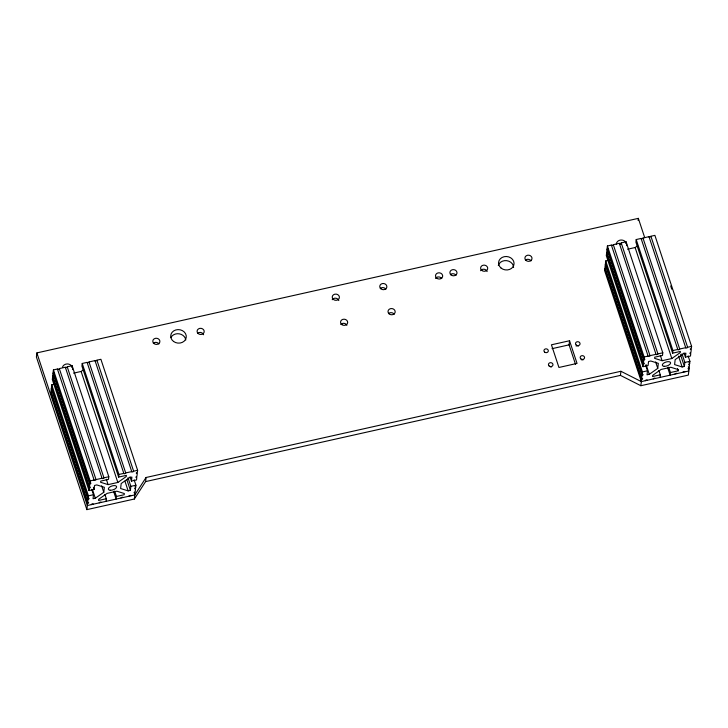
<?xml version="1.0" encoding="UTF-8"?>
<svg xmlns="http://www.w3.org/2000/svg" width="728" height="728" viewBox="0 0 728 728"><rect width="100%" height="100%" fill="white"/><g stroke="black" fill="none" stroke-linecap="round" stroke-linejoin="round"><path stroke-width="1.09" d="M644.735 237.71L638.338 218.364L36.864 352.907L36.4 357.011L86.878 509.636L134.362 499.017L145.6 481.599L146.064 477.495L620.911 371.28L641.332 381.609L688.815 370.989M50.632 394.531L50.869 392.465A0.992 0.464 -18.3 0 0 51.77 392.028M52.061 388.07A0.992 0.464 -18.3 0 1 51.333 388.352L50.978 391.482L87.688 502.484A0.992 0.464 -18.3 0 1 88.652 502.748A0.992 0.464 -18.3 0 1 87.578 503.467L86.878 509.636M87.688 502.484L88.043 499.363A0.992 0.464 -18.3 0 0 89.116 498.635A0.992 0.464 -18.3 0 0 88.152 498.38L51.442 387.378L51.724 384.848L53.754 384.393M53.517 376.631A0.992 0.464 -18.3 0 1 52.607 377.059L52.325 379.588L89.034 490.59L94.094 489.462L94.549 485.44L96.806 484.93L104.341 487.296L103.776 492.292L95.304 498.234L93.047 498.735L93.502 494.712L91.719 489.325M89.034 490.59L89.317 488.06A0.992 0.464 -18.3 0 0 90.399 487.341A0.992 0.464 -18.3 0 0 89.435 487.078L52.716 376.076L53.071 372.954A0.992 0.464 -18.3 0 0 54.1 372.381M130.03 476.795L131.45 481.108L136.518 479.97L136.8 477.441A0.992 0.464 -18.3 0 1 135.909 477.168A0.992 0.464 -18.3 0 1 136.919 476.458L137.264 473.337A0.992 0.464 -18.3 0 1 136.3 473.073A0.992 0.464 -18.3 0 1 137.383 472.354L137.61 470.288L100.901 359.286L96.915 360.178A0.992 0.464 -18.3 0 1 95.905 360.915A0.992 0.464 -18.3 0 1 95.022 360.597L88.998 361.943A0.992 0.464 -18.3 0 1 87.988 362.69A0.992 0.464 -18.3 0 1 87.105 362.371L82.228 363.463L81.927 366.084L118.637 477.086L126.399 475.357L126.263 476.549L117.836 482.455L108.108 484.63L100.619 482.282L100.755 481.09L108.508 479.352L108.809 476.731L72.099 365.729L67.222 366.821A0.992 0.464 -18.3 0 1 66.212 367.558A0.992 0.464 -18.3 0 1 65.329 367.24L59.305 368.586A0.992 0.464 -18.3 0 1 58.295 369.333A0.992 0.464 -18.3 0 1 57.412 369.014L53.417 369.906L53.18 371.972L89.899 482.973A0.992 0.464 -18.3 0 1 90.864 483.237A0.992 0.464 -18.3 0 1 89.781 483.956L89.435 487.078M71.899 367.476L72.099 365.729M88.152 498.38L88.434 495.85L51.724 384.848M89.899 482.973L90.126 480.908L53.417 369.906M106.015 501.355L106.315 498.725L104.887 494.421M114.66 491.072L116.444 496.46L116.152 499.09L113.65 491.546M118.637 477.086L118.937 474.465L82.228 363.463M131.45 481.108L131.904 477.086L129.657 477.586L121.185 483.529L120.611 488.524L128.146 490.881L130.403 490.381L130.858 486.359L128.01 477.741M134.362 499.017L135.062 492.838A0.992 0.464 -18.3 0 1 134.098 492.583A0.992 0.464 -18.3 0 1 135.171 491.864L135.526 488.734A0.992 0.464 -18.3 0 1 134.635 488.461A0.992 0.464 -18.3 0 1 135.636 487.751L135.927 485.221L134.143 479.834M575.502 364.282L569.078 344.854L569.542 340.75L551.433 344.799L558.931 367.467L577.04 363.418L569.542 340.75M605.587 268.25A0.992 0.464 -18.3 0 1 604.85 268.541L604.613 270.607L641.332 381.609M606.051 264.146A0.992 0.464 -18.3 0 1 605.314 264.437L604.959 267.558L641.677 378.56A0.992 0.464 -18.3 0 1 642.642 378.824A0.992 0.464 -18.3 0 1 641.559 379.543L640.858 385.713L688.351 375.093L689.043 368.923L688.333 366.766M641.677 378.56L642.023 375.439A0.992 0.464 -18.3 0 0 643.106 374.72A0.992 0.464 -18.3 0 0 642.141 374.456L605.423 263.454L605.714 260.924L607.744 260.469M607.498 252.707A0.992 0.464 -18.3 0 1 606.597 253.144L606.306 255.665L643.015 366.666L648.084 365.538L648.539 361.516L650.796 361.015L658.33 363.372L657.757 368.368L649.285 374.31L647.037 374.811L647.492 370.789L645.709 365.401M607.971 248.603A0.992 0.464 -18.3 0 1 607.061 249.031L606.706 252.161L643.415 363.163A0.992 0.464 -18.3 0 1 644.38 363.427A0.992 0.464 -18.3 0 1 643.306 364.146L643.015 366.666M684.011 352.871L685.439 357.184L690.499 356.047L690.79 353.517A0.992 0.464 -18.3 0 1 689.898 353.244A0.992 0.464 -18.3 0 1 690.899 352.534L691.254 349.413A0.992 0.464 -18.3 0 1 690.29 349.149A0.992 0.464 -18.3 0 1 691.363 348.43L691.6 346.364L654.891 235.362L650.896 236.254A0.992 0.464 -18.3 0 1 649.895 236.991A0.992 0.464 -18.3 0 1 649.003 236.673L642.979 238.02A0.992 0.464 -18.3 0 1 641.978 238.766A0.992 0.464 -18.3 0 1 641.086 238.447L636.208 239.539L635.917 242.16L672.626 353.171L680.38 351.433L680.243 352.625L671.817 358.531L662.098 360.706L654.609 358.358L654.736 357.166L662.498 355.437L662.789 352.807L626.08 241.805L621.202 242.897A0.992 0.464 -18.3 0 1 620.201 243.634A0.992 0.464 -18.3 0 1 619.31 243.316L613.295 244.663A0.992 0.464 -18.3 0 1 612.284 245.409A0.992 0.464 -18.3 0 1 611.393 245.09L607.407 245.982L607.17 248.048L643.88 359.05A0.992 0.464 -18.3 0 1 644.844 359.314A0.992 0.464 -18.3 0 1 643.77 360.032L643.415 363.163M625.88 243.552L626.08 241.805M640.858 385.713L620.447 375.384L620.911 371.28M638.101 220.411L638.338 218.364M642.141 374.456L642.424 371.926L605.714 260.924M643.88 359.05L644.116 356.984L607.407 245.982M660.005 377.432L660.305 374.811L658.876 370.497M668.65 367.149L670.433 372.545L670.133 375.166L667.64 367.622M672.626 353.171L672.927 350.541L636.208 239.539M670.433 372.545L678.187 370.807L678.323 369.615L670.834 367.267L661.106 369.442L652.679 375.348L652.543 376.54L660.305 374.811M685.439 357.184L685.894 353.162L683.638 353.662L675.165 359.605L674.601 364.601L682.136 366.958L684.384 366.457L684.848 362.435L681.99 353.817M689.043 368.923A0.992 0.464 -18.3 0 1 688.078 368.659A0.992 0.464 -18.3 0 1 689.161 367.94L689.507 364.819A0.992 0.464 -18.3 0 1 688.615 364.537A0.992 0.464 -18.3 0 1 689.625 363.827L689.907 361.306L688.124 355.91M146.064 477.495L134.826 494.913L87.342 505.532L36.864 352.907M73.564 373.146L81.127 371.453L83.647 369.678M627.545 249.222L635.107 247.529L637.637 245.755M552.033 348.666L569.078 344.854M90.126 480.908L94.121 480.016A0.992 0.464 -18.3 0 0 95.004 480.334A0.992 0.464 -18.3 0 0 96.014 479.588L102.038 478.241A0.992 0.464 -18.3 0 0 102.921 478.56A0.992 0.464 -18.3 0 0 103.931 477.823L108.809 476.731M118.937 474.465L123.815 473.373A0.992 0.464 -18.3 0 0 124.697 473.691A0.992 0.464 -18.3 0 0 125.707 472.945L131.732 471.598A0.992 0.464 -18.3 0 0 132.614 471.917A0.992 0.464 -18.3 0 0 133.624 471.18L137.61 470.288M644.116 356.984L648.111 356.092A0.992 0.464 -18.3 0 0 648.994 356.411A0.992 0.464 -18.3 0 0 650.004 355.664L656.019 354.318A0.992 0.464 -18.3 0 0 656.911 354.636A0.992 0.464 -18.3 0 0 657.921 353.899L662.789 352.807M672.927 350.541L677.795 349.449A0.992 0.464 -18.3 0 0 678.687 349.768A0.992 0.464 -18.3 0 0 679.697 349.021L685.712 347.675A0.992 0.464 -18.3 0 0 686.604 347.993A0.992 0.464 -18.3 0 0 687.605 347.256L691.6 346.364M145.6 481.599L620.447 375.384M88.434 495.85L93.502 494.712M130.858 486.359L135.927 485.221M642.424 371.926L647.492 370.789M684.848 362.435L689.907 361.306M106.315 498.725L98.562 500.464L98.699 499.272L107.125 493.366L116.844 491.191L124.333 493.539L124.206 494.731L116.444 496.46M670.697 285.922L671.762 289.162M650.896 236.254L687.605 347.256M649.003 236.673L685.712 347.675M688.906 361.67L689.625 363.827M642.979 238.02L679.697 349.021M680.471 354.6L684.384 366.457M641.086 238.447L677.795 349.449M678.569 356.183L682.136 366.958M677.477 368.65L678.187 370.807M635.107 247.529L671.817 358.531M660.314 355.319L662.098 360.706M621.202 242.897L657.921 353.899M619.31 243.316L656.019 354.318M655.619 361.898L657.757 368.368M613.295 244.663L650.004 355.664M611.393 245.09L648.111 356.092M646.082 364.61L649.285 374.31M607.061 249.031L643.77 360.032M606.597 253.144L643.306 364.146M605.314 264.437L642.023 375.439M604.85 268.541L641.559 379.543M96.915 360.178L133.624 471.18M95.022 360.597L131.732 471.598M134.926 485.594L135.636 487.751M88.998 361.943L125.707 472.945M126.836 479.606L130.403 490.381M87.105 362.371L123.815 473.373M124.943 481.19L128.146 490.881M81.127 371.453L117.836 482.455M106.324 479.242L108.108 484.63M67.222 366.821L103.931 477.823M65.329 367.24L102.038 478.241M101.638 485.822L103.776 492.292M59.305 368.586L96.014 479.588M57.412 369.014L94.121 480.016M93.384 487.305L94.094 489.462M92.447 489.607L95.304 498.234M53.071 372.954L89.781 483.956M52.607 377.059L89.317 488.06M51.333 388.352L88.043 499.363M50.869 392.465L87.578 503.467M450.404 274.593A3.567 3.094 6.5 0 1 456.019 275.293M435.49 278.424A3.595 3.112 6.5 0 1 441.705 278.487M581.299 359.805A2.193 1.902 6.5 0 1 582.964 360.014M576.139 346.055A2.275 1.966 6.5 0 1 578.414 346.082M550.204 366.757A2.275 1.966 6.5 0 1 551.342 367.03M480.58 270.734A3.567 3.085 6.5 0 1 484.093 269.251A3.567 3.085 6.5 0 1 487.114 271.544M525.425 260.16A3.567 3.085 6.5 0 1 531.04 260.851M498.307 265.52A7.771 6.725 6.5 0 1 506.697 260.66A7.771 6.725 6.5 0 1 513.604 267.422M380.271 288.47A3.567 3.094 6.5 0 1 385.895 289.171M340.777 324.47A3.567 3.085 6.5 0 1 346.91 325.234M388.543 313.531A3.595 3.112 6.5 0 1 394.203 314.232M332.205 299.718A3.595 3.112 6.5 0 1 335.754 298.225A3.595 3.112 6.5 0 1 338.802 300.537M619.583 244.262A5.151 4.459 6.5 0 1 620.902 244.126M616.334 244.435A5.151 4.459 6.5 0 1 619.41 240.34A5.151 4.459 6.5 0 1 625.034 241.368M625.88 242.297A5.151 4.459 6.5 0 1 626.471 245.691M170.934 337.501A7.799 6.752 6.5 0 1 179.279 333.834A7.799 6.752 6.5 0 1 185.776 340.012M197.616 333.288A3.567 3.085 6.5 0 1 203.603 334.744M153.317 343.234A3.567 3.085 6.5 0 1 158.931 343.925M62.499 367.203A5.151 4.459 6.5 0 1 68.723 364.109A5.151 4.459 6.5 0 1 72.482 369.615M682.928 372.308A0.992 0.464 -18.3 0 1 683.938 371.562A0.992 0.464 -18.3 0 1 684.821 371.881M675.011 374.074A0.992 0.464 -18.3 0 1 676.021 373.337A0.992 0.464 -18.3 0 1 676.904 373.655M645.317 380.717A0.992 0.464 -18.3 0 1 646.327 379.98A0.992 0.464 -18.3 0 1 647.21 380.298M653.234 378.951A0.992 0.464 -18.3 0 1 654.245 378.205A0.992 0.464 -18.3 0 1 655.127 378.524M605.423 263.454A0.992 0.464 -18.3 0 1 606.133 263.418M128.938 496.232A0.992 0.464 -18.3 0 1 129.948 495.486A0.992 0.464 -18.3 0 1 130.831 495.804M121.021 497.998A0.992 0.464 -18.3 0 1 122.031 497.26A0.992 0.464 -18.3 0 1 122.923 497.579M91.337 504.64A0.992 0.464 -18.3 0 1 92.338 503.903A0.992 0.464 -18.3 0 1 93.23 504.222M99.245 502.866A0.992 0.464 -18.3 0 1 100.255 502.129A0.992 0.464 -18.3 0 1 101.147 502.447M52.716 376.076A0.992 0.464 -18.3 0 1 53.572 376.121M51.442 387.378A0.992 0.464 -18.3 0 1 52.143 387.341M450.969 274.865A3.567 3.094 6.5 0 0 456.902 273.546A3.567 3.094 6.5 0 0 452.443 269.706A3.567 3.094 6.5 0 0 450.969 274.865M576.212 345.045A2.275 1.966 6.5 0 0 579.989 344.208A2.275 1.966 6.5 0 0 577.149 341.76A2.275 1.966 6.5 0 0 576.212 345.045M436.609 278.096A3.595 3.112 6.5 0 0 442.588 276.758A3.595 3.112 6.5 0 0 438.092 272.891A3.595 3.112 6.5 0 0 436.609 278.096M580.853 358.877A2.193 1.902 6.5 0 0 584.502 358.058A2.193 1.902 6.5 0 0 581.763 355.701A2.193 1.902 6.5 0 0 580.853 358.877M544.608 352.079A2.193 1.902 6.5 0 0 548.257 351.269A2.193 1.902 6.5 0 0 545.518 348.903A2.193 1.902 6.5 0 0 544.608 352.079M549.14 366.002A2.275 1.966 6.5 0 0 552.916 365.156A2.275 1.966 6.5 0 0 550.086 362.717A2.275 1.966 6.5 0 0 549.14 366.002M481.699 270.361A3.567 3.085 6.5 0 0 487.614 269.041A3.567 3.085 6.5 0 0 483.174 265.21A3.567 3.085 6.5 0 0 481.699 270.361M525.989 260.424A3.567 3.085 6.5 0 0 531.913 259.104A3.567 3.085 6.5 0 0 527.463 255.264A3.567 3.085 6.5 0 0 525.989 260.424M500.937 267.95A7.771 6.725 6.5 0 0 513.841 265.056A7.771 6.725 6.5 0 0 504.149 256.702A7.771 6.725 6.5 0 0 500.937 267.95M380.835 288.752A3.567 3.094 6.5 0 0 386.768 287.424A3.567 3.094 6.5 0 0 382.309 283.583A3.567 3.094 6.5 0 0 380.835 288.752M342.005 324.715A3.567 3.085 6.5 0 0 347.656 322.722A3.567 3.085 6.5 0 0 342.679 319.41A3.567 3.085 6.5 0 0 342.005 324.715M389.107 313.841A3.595 3.112 6.5 0 0 395.086 312.503A3.595 3.112 6.5 0 0 390.599 308.636A3.595 3.112 6.5 0 0 389.107 313.841M333.333 299.39A3.595 3.112 6.5 0 0 339.312 298.052A3.595 3.112 6.5 0 0 334.816 294.185A3.595 3.112 6.5 0 0 333.333 299.39M173.573 341.468A7.799 6.752 6.5 0 0 186.186 337.665A7.799 6.752 6.5 0 0 175.739 329.966A7.799 6.752 6.5 0 0 173.573 341.468M198.18 333.561A3.567 3.085 6.5 0 0 204.104 332.232A3.567 3.085 6.5 0 0 199.654 328.401A3.567 3.085 6.5 0 0 198.18 333.561M153.89 343.498A3.567 3.085 6.5 0 0 159.805 342.169A3.567 3.085 6.5 0 0 155.355 338.338A3.567 3.085 6.5 0 0 153.89 343.498M664.182 366.311A4.322 2.011 -18.3 0 0 670.606 363.063A4.322 2.011 -18.3 0 0 664.6 362.589A4.322 2.011 -18.3 0 0 664.182 366.311M110.192 490.235A4.322 2.011 -18.3 0 0 116.626 486.977A4.322 2.011 -18.3 0 0 110.62 486.513A4.322 2.011 -18.3 0 0 110.192 490.235"/></g></svg>
